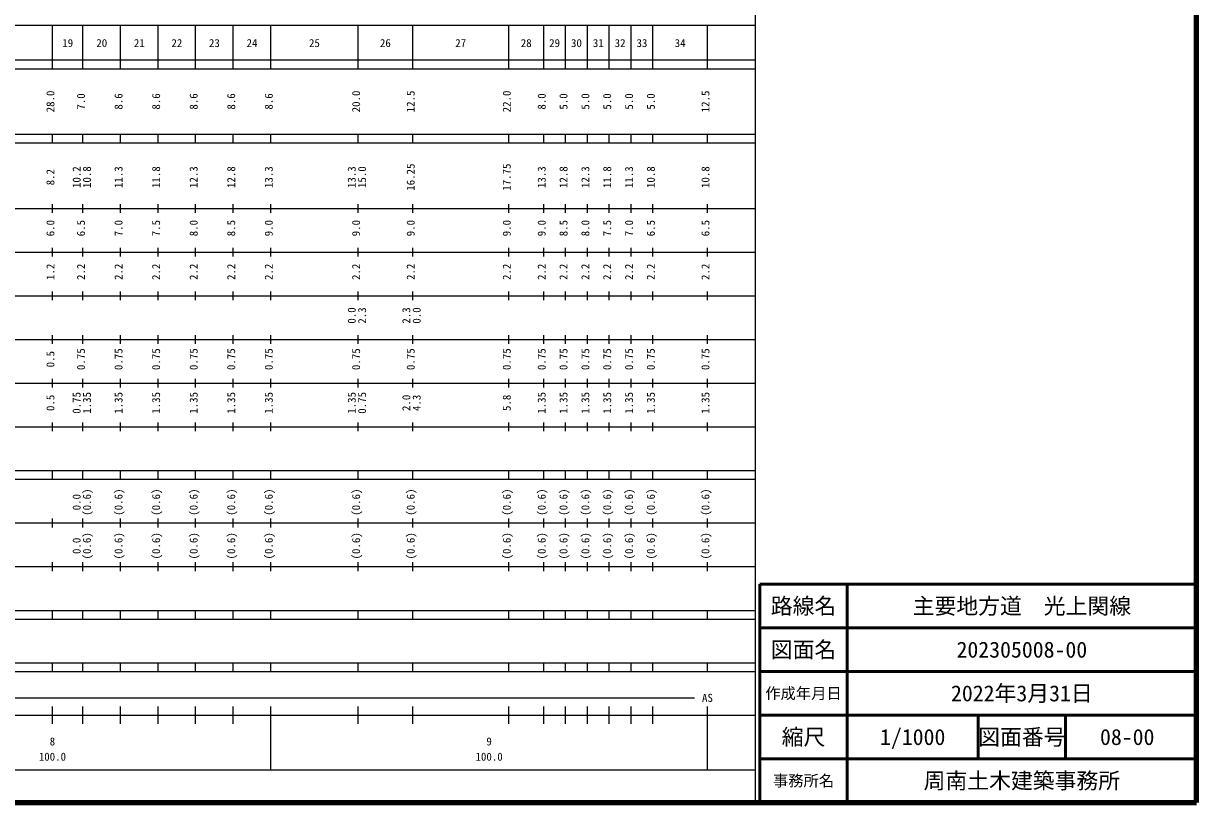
# Model space of a CAD drawing. Units: millimetres on the paper, enlarged 1000 times. Extents: x 40000 to 680000, y 20000 to 380000.
# Drawn here: x 411368 to 680000, y 20000 to 198357 of the extents above; entities that cross this region are included whole.
import ezdxf
from ezdxf.enums import TextEntityAlignment as Align

# ---------------------------------------------------------------- set-up
doc = ezdxf.new("R2010")
doc.units = ezdxf.units.MM
doc.header["$LTSCALE"] = 1000
for name, color, linetype, lineweight in [('M-TTL', 2, 'Continuous', 140), ('M-TTL-BAND', 7, 'Continuous', 25), ('M-TTL-FRAM', 2, 'Continuous', 50), ('M-TTL-LINE', 7, 'Continuous', 50)]:
    doc.layers.add(name, color=color, linetype=linetype, lineweight=lineweight)
doc.layers.add('M-TTL-TXT', color=7, linetype='Continuous')
doc.styles.add('ＭＳ ゴシック', font='')
doc.styles.get('ＭＳ ゴシック').set_extended_font_data('MS Gothic')

msp = doc.modelspace()

# ---------------------------------------------------------------- linework, layer by layer
at = {"layer": 'M-TTL'}
for p, q in [((680000, 20000), (680000, 380000)), ((40000, 20000), (680000, 20000))]:
    msp.add_line(p, q, dxfattribs=at)
at = {"layer": 'M-TTL-BAND'}
for p, q in [((579000, 20000), (579000, 370000)), ((68000, 198000), (579000, 198000)), ((418000, 188000), (418000, 198000)), ((425000, 188000), (425000, 198000)), ((433600, 188000), (433600, 198000)), ((442200, 188000), (442200, 198000)), ((450800, 188000), (450800, 198000)), ((459400, 188000), (459400, 198000)), ((468000, 188000), (468000, 198000)), ((488000, 188000), (488000, 198000)), ((500500, 188000), (500500, 198000)), ((522500, 188000), (522500, 198000)), ((530500, 188000), (530500, 198000)), ((535500, 188000), (535500, 198000)), ((540500, 188000), (540500, 198000)), ((545500, 188000), (545500, 198000)), ((550500, 188000), (550500, 198000)), ((555500, 188000), (555500, 198000)), ((568000, 188000), (568000, 198000)), ((40000, 190000), (579000, 190000)), ((40000, 188000), (579000, 188000)), ((40000, 173000), (579000, 173000)), ((418000, 171000), (418000, 173000)), ((425000, 171000), (425000, 173000)), ((433600, 171000), (433600, 173000)), ((442200, 171000), (442200, 173000)), ((450800, 171000), (450800, 173000)), ((459400, 171000), (459400, 173000)), ((468000, 171000), (468000, 173000)), ((488000, 171000), (488000, 173000)), ((500500, 171000), (500500, 173000)), ((522500, 171000), (522500, 173000)), ((530500, 171000), (530500, 173000)), ((535500, 171000), (535500, 173000)), ((540500, 171000), (540500, 173000)), ((545500, 171000), (545500, 173000)), ((550500, 171000), (550500, 173000)), ((555500, 171000), (555500, 173000)), ((568000, 171000), (568000, 173000)), ((40000, 171000), (579000, 171000)), ((40000, 156000), (579000, 156000)), ((418000, 155000), (418000, 157000)), ((425000, 155000), (425000, 157000)), ((433600, 155000), (433600, 157000)), ((442200, 155000), (442200, 157000)), ((450800, 155000), (450800, 157000)), ((459400, 155000), (459400, 157000)), ((468000, 155000), (468000, 157000)), ((488000, 155000), (488000, 157000)), ((500500, 155000), (500500, 157000)), ((522500, 155000), (522500, 157000)), ((530500, 155000), (530500, 157000)), ((535500, 155000), (535500, 157000)), ((540500, 155000), (540500, 157000)), ((545500, 155000), (545500, 157000)), ((550500, 155000), (550500, 157000)), ((555500, 155000), (555500, 157000)), ((568000, 155000), (568000, 157000)), ((46000, 146000), (579000, 146000)), ((418000, 145000), (418000, 147000)), ((425000, 145000), (425000, 147000)), ((433600, 145000), (433600, 147000)), ((442200, 145000), (442200, 147000)), ((450800, 145000), (450800, 147000)), ((459400, 145000), (459400, 147000)), ((468000, 145000), (468000, 147000)), ((488000, 145000), (488000, 147000)), ((500500, 145000), (500500, 147000)), ((522500, 145000), (522500, 147000)), ((530500, 145000), (530500, 147000)), ((535500, 145000), (535500, 147000)), ((540500, 145000), (540500, 147000)), ((545500, 145000), (545500, 147000)), ((550500, 145000), (550500, 147000)), ((555500, 145000), (555500, 147000)), ((568000, 145000), (568000, 147000)), ((52000, 136000), (579000, 136000)), ((418000, 135000), (418000, 137000)), ((425000, 135000), (425000, 137000)), ((433600, 135000), (433600, 137000)), ((442200, 135000), (442200, 137000)), ((450800, 135000), (450800, 137000)), ((459400, 135000), (459400, 137000)), ((468000, 135000), (468000, 137000)), ((488000, 135000), (488000, 137000)), ((500500, 135000), (500500, 137000)), ((522500, 135000), (522500, 137000)), ((530500, 135000), (530500, 137000)), ((535500, 135000), (535500, 137000)), ((540500, 135000), (540500, 137000)), ((545500, 135000), (545500, 137000)), ((550500, 135000), (550500, 137000)), ((555500, 135000), (555500, 137000)), ((568000, 135000), (568000, 137000)), ((418000, 125000), (418000, 127000)), ((425000, 125000), (425000, 127000)), ((433600, 125000), (433600, 127000)), ((442200, 125000), (442200, 127000)), ((450800, 125000), (450800, 127000)), ((459400, 125000), (459400, 127000)), ((468000, 125000), (468000, 127000)), ((488000, 125000), (488000, 127000)), ((500500, 125000), (500500, 127000)), ((522500, 125000), (522500, 127000)), ((530500, 125000), (530500, 127000)), ((535500, 125000), (535500, 127000)), ((540500, 125000), (540500, 127000)), ((545500, 125000), (545500, 127000)), ((550500, 125000), (550500, 127000)), ((555500, 125000), (555500, 127000)), ((568000, 125000), (568000, 127000)), ((46000, 126000), (579000, 126000)), ((52000, 116000), (579000, 116000)), ((418000, 115000), (418000, 117000)), ((425000, 115000), (425000, 117000)), ((433600, 115000), (433600, 117000)), ((442200, 115000), (442200, 117000)), ((450800, 115000), (450800, 117000)), ((459400, 115000), (459400, 117000)), ((468000, 115000), (468000, 117000)), ((488000, 115000), (488000, 117000)), ((500500, 115000), (500500, 117000)), ((522500, 115000), (522500, 117000)), ((530500, 115000), (530500, 117000)), ((535500, 115000), (535500, 117000)), ((540500, 115000), (540500, 117000)), ((545500, 115000), (545500, 117000)), ((550500, 115000), (550500, 117000)), ((555500, 115000), (555500, 117000)), ((568000, 115000), (568000, 117000)), ((46000, 106000), (579000, 106000)), ((418000, 105000), (418000, 107000)), ((425000, 105000), (425000, 107000)), ((433600, 105000), (433600, 107000)), ((442200, 105000), (442200, 107000)), ((450800, 105000), (450800, 107000)), ((459400, 105000), (459400, 107000)), ((468000, 105000), (468000, 107000)), ((488000, 105000), (488000, 107000)), ((500500, 105000), (500500, 107000)), ((522500, 105000), (522500, 107000)), ((530500, 105000), (530500, 107000)), ((535500, 105000), (535500, 107000)), ((540500, 105000), (540500, 107000)), ((545500, 105000), (545500, 107000)), ((550500, 105000), (550500, 107000)), ((555500, 105000), (555500, 107000)), ((568000, 105000), (568000, 107000)), ((40000, 96000), (579000, 96000)), ((418000, 94000), (418000, 96000)), ((425000, 94000), (425000, 96000)), ((433600, 94000), (433600, 96000)), ((442200, 94000), (442200, 96000)), ((450800, 94000), (450800, 96000)), ((459400, 94000), (459400, 96000)), ((468000, 94000), (468000, 96000)), ((488000, 94000), (488000, 96000)), ((500500, 94000), (500500, 96000)), ((522500, 94000), (522500, 96000)), ((530500, 94000), (530500, 96000)), ((535500, 94000), (535500, 96000)), ((540500, 94000), (540500, 96000)), ((545500, 94000), (545500, 96000)), ((550500, 94000), (550500, 96000)), ((555500, 94000), (555500, 96000)), ((568000, 94000), (568000, 96000)), ((40000, 94000), (579000, 94000)), ((49000, 84000), (579000, 84000)), ((418000, 83000), (418000, 85000)), ((425000, 83000), (425000, 85000)), ((433600, 83000), (433600, 85000)), ((442200, 83000), (442200, 85000)), ((450800, 83000), (450800, 85000)), ((459400, 83000), (459400, 85000)), ((468000, 83000), (468000, 85000)), ((488000, 83000), (488000, 85000)), ((500500, 83000), (500500, 85000)), ((522500, 83000), (522500, 85000)), ((530500, 83000), (530500, 85000)), ((535500, 83000), (535500, 85000)), ((540500, 83000), (540500, 85000)), ((545500, 83000), (545500, 85000)), ((550500, 83000), (550500, 85000)), ((555500, 83000), (555500, 85000)), ((568000, 83000), (568000, 85000)), ((40000, 74000), (579000, 74000)), ((418000, 73000), (418000, 75000)), ((425000, 73000), (425000, 75000)), ((433600, 73000), (433600, 75000)), ((442200, 73000), (442200, 75000)), ((450800, 73000), (450800, 75000)), ((459400, 73000), (459400, 75000)), ((468000, 73000), (468000, 75000)), ((488000, 73000), (488000, 75000)), ((500500, 73000), (500500, 75000)), ((522500, 73000), (522500, 75000)), ((530500, 73000), (530500, 75000)), ((535500, 73000), (535500, 75000)), ((540500, 73000), (540500, 75000)), ((545500, 73000), (545500, 75000)), ((550500, 73000), (550500, 75000)), ((555500, 73000), (555500, 75000)), ((568000, 73000), (568000, 75000)), ((40000, 64000), (579000, 64000)), ((40000, 62000), (579000, 62000)), ((418000, 62000), (418000, 64000)), ((425000, 62000), (425000, 64000)), ((433600, 62000), (433600, 64000)), ((442200, 62000), (442200, 64000)), ((450800, 62000), (450800, 64000)), ((459400, 62000), (459400, 64000)), ((468000, 62000), (468000, 64000)), ((488000, 62000), (488000, 64000)), ((500500, 62000), (500500, 64000)), ((522500, 62000), (522500, 64000)), ((530500, 62000), (530500, 64000)), ((535500, 62000), (535500, 64000)), ((540500, 62000), (540500, 64000)), ((545500, 62000), (545500, 64000)), ((550500, 62000), (550500, 64000)), ((555500, 62000), (555500, 64000)), ((568000, 62000), (568000, 64000)), ((40000, 52000), (579000, 52000)), ((418000, 50000), (418000, 52000)), ((425000, 50000), (425000, 52000)), ((433600, 50000), (433600, 52000)), ((442200, 50000), (442200, 52000)), ((450800, 50000), (450800, 52000)), ((459400, 50000), (459400, 52000)), ((468000, 50000), (468000, 52000)), ((488000, 50000), (488000, 52000)), ((500500, 50000), (500500, 52000)), ((522500, 50000), (522500, 52000)), ((530500, 50000), (530500, 52000)), ((535500, 50000), (535500, 52000)), ((540500, 50000), (540500, 52000)), ((545500, 50000), (545500, 52000)), ((550500, 50000), (550500, 52000)), ((555500, 50000), (555500, 52000)), ((568000, 50000), (568000, 52000)), ((40000, 50000), (579000, 50000)), ((71000, 44000), (565000, 44000)), ((418000, 38000), (418000, 42000)), ((425000, 38000), (425000, 42000)), ((433600, 38000), (433600, 42000)), ((442200, 38000), (442200, 42000)), ((450800, 38000), (450800, 42000)), ((459400, 38000), (459400, 42000)), ((468000, 27500), (468000, 42000)), ((488000, 38000), (488000, 42000)), ((500500, 38000), (500500, 42000)), ((522500, 38000), (522500, 42000)), ((530500, 38000), (530500, 42000)), ((535500, 38000), (535500, 42000)), ((540500, 38000), (540500, 42000)), ((545500, 38000), (545500, 42000)), ((550500, 38000), (550500, 42000)), ((555500, 38000), (555500, 42000)), ((568000, 27500), (568000, 42000)), ((40000, 40000), (579000, 40000)), ((68000, 27500), (579000, 27500))]:
    msp.add_line(p, q, dxfattribs=at)
at = {"layer": 'M-TTL-FRAM'}
for p, q in [((680000, 70000), (580000, 70000)), ((580000, 70000), (580000, 20000))]:
    msp.add_line(p, q, dxfattribs=at)
at = {"layer": 'M-TTL-LINE'}
for p, q in [((600000, 70000), (600000, 20000)), ((680000, 60000), (580000, 60000)), ((680000, 50000), (580000, 50000)), ((680000, 40000), (580000, 40000)), ((630000, 40000), (630000, 30000)), ((650000, 40000), (650000, 30000)), ((680000, 30000), (580000, 30000))]:
    msp.add_line(p, q, dxfattribs=at)

# ---------------------------------------------------------------- texts
at = {"layer": 'M-TTL-BAND', "style": 'ＭＳ ゴシック'}
for s, p in [('19', (421500, 192405)), ('20', (429300, 192405)), ('21', (437900, 192405)), ('22', (446500, 192405)), ('23', (455100, 192405)), ('24', (463700, 192405)), ('25', (478000, 192405)), ('26', (494250, 192405)), ('27', (511500, 192405)), ('28', (526500, 192405)), ('29', (533000, 192405)), ('30', (538000, 192405)), ('31', (543000, 192405)), ('32', (548000, 192405)), ('33', (553000, 192405)), ('34', (561750, 192405)), ('AS', (568000, 42500)), ('8', (418000, 32523)), ('9', (518000, 32523)), ('100.0', (418000, 29033)), ('100.0', (518000, 29033))]:
    msp.add_text(s, height=1833, dxfattribs=at).set_placement(p, align=Align.BOTTOM_CENTER)
for s, p in [('28.0', (419000, 180500)), ('20.0', (489000, 180500)), ('12.5', (501500, 180500)), ('22.0', (523500, 180500)), ('12.5', (569000, 180500)), ('7.0', (426000, 180500)), ('8.6', (434600, 180500)), ('8.6', (443200, 180500)), ('8.6', (451800, 180500)), ('8.6', (460400, 180500)), ('8.6', (469000, 180500)), ('8.0', (531500, 180500)), ('5.0', (536500, 180500)), ('5.0', (541500, 180500)), ('5.0', (546500, 180500)), ('5.0', (551500, 180500)), ('5.0', (556500, 180500)), ('8.2', (419000, 163174)), ('10.2', (425000, 163174)), ('10.8', (427370, 163174)), ('11.3', (434600, 163174)), ('11.8', (443200, 163174)), ('12.3', (451800, 163174)), ('12.8', (460400, 163174)), ('13.3', (469000, 163174)), ('13.3', (488000, 163174)), ('15.0', (490370, 163174)), ('16.25', (501500, 163174)), ('17.75', (523500, 163174)), ('13.3', (531500, 163174)), ('12.8', (536500, 163174)), ('12.3', (541500, 163174)), ('11.8', (546500, 163174)), ('11.3', (551500, 163174)), ('10.8', (556500, 163174)), ('10.8', (569000, 163174)), ('6.0', (419000, 151500)), ('6.5', (426000, 151500)), ('7.0', (434600, 151500)), ('7.5', (443200, 151500)), ('8.0', (451800, 151500)), ('8.5', (460400, 151500)), ('9.0', (469000, 151500)), ('9.0', (489000, 151500)), ('9.0', (501500, 151500)), ('9.0', (523500, 151500)), ('9.0', (531500, 151500)), ('8.5', (536500, 151500)), ('8.0', (541500, 151500)), ('7.5', (546500, 151500)), ('7.0', (551500, 151500)), ('6.5', (556500, 151500)), ('6.5', (569000, 151500)), ('1.2', (419000, 141500)), ('2.2', (426000, 141500)), ('2.2', (434600, 141500)), ('2.2', (443200, 141500)), ('2.2', (451800, 141500)), ('2.2', (460400, 141500)), ('2.2', (469000, 141500)), ('2.2', (489000, 141500)), ('2.2', (501500, 141500)), ('2.2', (523500, 141500)), ('2.2', (531500, 141500)), ('2.2', (536500, 141500)), ('2.2', (541500, 141500)), ('2.2', (546500, 141500)), ('2.2', (551500, 141500)), ('2.2', (556500, 141500)), ('2.2', (569000, 141500)), ('0.0', (488000, 131500)), ('2.3', (490370, 131500)), ('2.3', (500500, 131500)), ('0.0', (502870, 131500)), ('0.75', (426000, 121500)), ('0.75', (434600, 121500)), ('0.75', (443200, 121500)), ('0.75', (451800, 121500)), ('0.75', (460400, 121500)), ('0.75', (469000, 121500)), ('0.75', (489000, 121500)), ('0.75', (501500, 121500)), ('0.75', (523500, 121500)), ('0.75', (531500, 121500)), ('0.75', (536500, 121500)), ('0.75', (541500, 121500)), ('0.75', (546500, 121500)), ('0.75', (551500, 121500)), ('0.75', (556500, 121500)), ('0.75', (569000, 121500)), ('0.5', (419000, 121500)), ('0.5', (419000, 111500)), ('0.75', (425000, 111500)), ('1.35', (427370, 111500)), ('1.35', (434600, 111500)), ('1.35', (443200, 111500)), ('1.35', (451800, 111500)), ('1.35', (460400, 111500)), ('1.35', (469000, 111500)), ('1.35', (488000, 111500)), ('0.75', (490370, 111500)), ('2.0', (500500, 111500)), ('4.3', (502870, 111500)), ('5.8', (523500, 111500)), ('1.35', (531500, 111500)), ('1.35', (536500, 111500)), ('1.35', (541500, 111500)), ('1.35', (546500, 111500)), ('1.35', (551500, 111500)), ('1.35', (556500, 111500)), ('1.35', (569000, 111500)), ('(0.6)', (427370, 88764)), ('(0.6)', (434600, 88764)), ('(0.6)', (443200, 88764)), ('(0.6)', (451800, 88764)), ('(0.6)', (460400, 88764)), ('(0.6)', (469000, 88764)), ('(0.6)', (489000, 88764)), ('(0.6)', (501500, 88764)), ('(0.6)', (523500, 88764)), ('(0.6)', (531500, 88764)), ('(0.6)', (536500, 88764)), ('(0.6)', (541500, 88764)), ('(0.6)', (546500, 88764)), ('(0.6)', (551500, 88764)), ('(0.6)', (556500, 88764)), ('(0.6)', (569000, 88764)), ('0.0', (425000, 88764)), ('(0.6)', (427370, 78764)), ('(0.6)', (434600, 78764)), ('(0.6)', (443200, 78764)), ('(0.6)', (451800, 78764)), ('(0.6)', (460400, 78764)), ('(0.6)', (469000, 78764)), ('(0.6)', (489000, 78764)), ('(0.6)', (501500, 78764)), ('(0.6)', (523500, 78764)), ('(0.6)', (531500, 78764)), ('(0.6)', (536500, 78764)), ('(0.6)', (541500, 78764)), ('(0.6)', (546500, 78764)), ('(0.6)', (551500, 78764)), ('(0.6)', (556500, 78764)), ('(0.6)', (569000, 78764)), ('0.0', (425000, 78764))]:
    msp.add_text(s, height=1833, rotation=90, dxfattribs=at).set_placement(p, align=Align.BOTTOM_CENTER)
at = {"layer": 'M-TTL-TXT', "style": 'ＭＳ ゴシック'}
for s, height, p in [('路線名', 3666, (590000, 65000)), ('路線名', 3666, (590000, 65000)), ('主要地方道\u3000光上関線', 3666, (640000, 65000)), ('図面名', 3666, (590000, 55000)), ('図面名', 3666, (590000, 55000)), ('202305008-00', 3666, (640000, 55000)), ('作成年月日', 2566, (590000, 45000)), ('作成年月日', 2566, (590000, 45000)), ('2022年3月31日', 3666, (640000, 45000)), ('縮尺', 3666, (590000, 35000)), ('縮尺', 3666, (590000, 35000)), ('1/1000', 3666, (615000, 35000)), ('図面番号', 3666, (640000, 35000)), ('図面番号', 3666, (640000, 35000)), ('08-00', 3666, (664125, 35000)), ('周南土木建築事務所', 3666, (640000, 25000)), ('事務所名', 2566, (590000, 25000)), ('事務所名', 2566, (590000, 25000))]:
    msp.add_text(s, height=height, dxfattribs=at).set_placement(p, align=Align.MIDDLE_CENTER)

doc.saveas('drawing.dxf')
